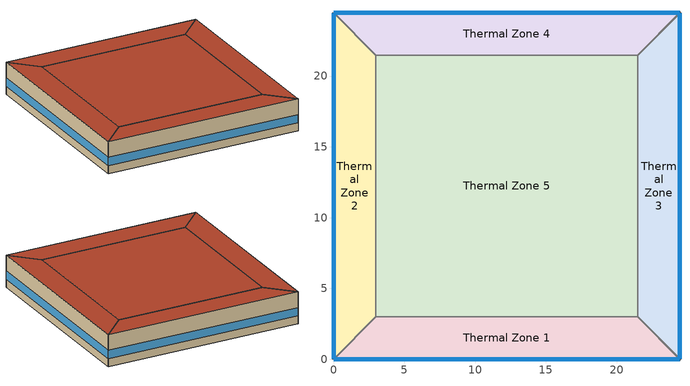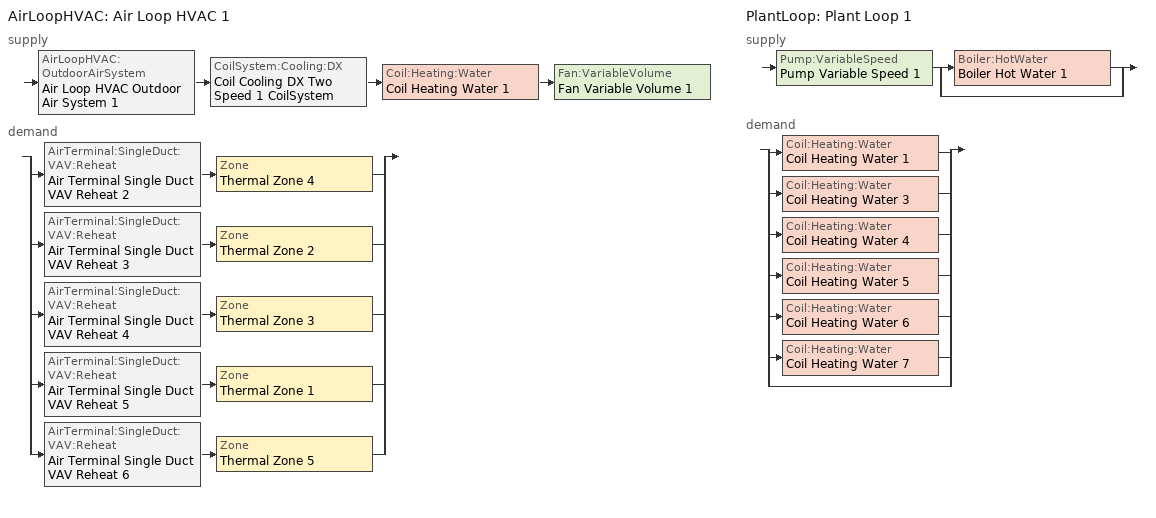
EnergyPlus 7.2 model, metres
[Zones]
Thermal Zone 5
 floor ground (000_ExtSlabCarpet_4in_ClimateZone 1-8): 3,3 3,21.47 21.47,21.47 21.47,3 z0
 wall to Thermal Zone 4 (000_Interior Wall): 21.47,21.47 3,21.47 z0:4
 wall to Thermal Zone 3 (000_Interior Wall): 21.47,3 21.47,21.47 z0:4
 wall to Thermal Zone 2 (000_Interior Wall): 3,21.47 3,3 z0:4
 wall to Thermal Zone 1 (000_Interior Wall): 3,3 21.47,3 z0:4
 roof outside (ASHRAE_189.1-2009_ExtRoof_IEAD_ClimateZone 2-5): 21.47,3 21.47,21.47 3,21.47 3,3 z4
Thermal Zone 3
 floor ground (000_ExtSlabCarpet_4in_ClimateZone 1-8): 24.47,24.47 24.47,0 21.47,3 21.47,21.47 z0
 wall outside (ASHRAE_189.1-2009_ExtWall_SteelFrame_ClimateZone 4-8): 24.47,0 24.47,24.47 z0:4
 wall to Thermal Zone 1 (000_Interior Wall): 21.47,3 24.47,0 z0:4
 wall to Thermal Zone 4 (000_Interior Wall): 24.47,24.47 21.47,21.47 z0:4
 window (ASHRAE_189.1-2009_ExtWindow_ClimateZone 4-5): 24.47,0.03 24.47,24.45 z1:2.04
 roof outside (ASHRAE_189.1-2009_ExtRoof_IEAD_ClimateZone 2-5): 21.47,21.47 21.47,3 24.47,0 24.47,24.47 z4
Thermal Zone 1
 floor ground (000_ExtSlabCarpet_4in_ClimateZone 1-8): 24.47,0 0,0 3,3 21.47,3 z0
 wall outside (ASHRAE_189.1-2009_ExtWall_SteelFrame_ClimateZone 4-8): 0,0 24.47,0 z0:4
 wall to Thermal Zone 2 (000_Interior Wall): 3,3 0,0 z0:4
 window (ASHRAE_189.1-2009_ExtWindow_ClimateZone 4-5): 0.03,0 24.45,0 z1:2.04
 roof outside (ASHRAE_189.1-2009_ExtRoof_IEAD_ClimateZone 2-5): 21.47,3 3,3 0,0 24.47,0 z4
Thermal Zone 4
 floor ground (000_ExtSlabCarpet_4in_ClimateZone 1-8): 0,24.47 24.47,24.47 21.47,21.47 3,21.47 z0
 wall outside (ASHRAE_189.1-2009_ExtWall_SteelFrame_ClimateZone 4-8): 24.47,24.47 0,24.47 z0:4
 wall to Thermal Zone 2 (000_Interior Wall): 0,24.47 3,21.47 z0:4
 window (ASHRAE_189.1-2009_ExtWindow_ClimateZone 4-5): 24.45,24.47 0.03,24.47 z1:2.04
 roof outside (ASHRAE_189.1-2009_ExtRoof_IEAD_ClimateZone 2-5): 3,21.47 21.47,21.47 24.47,24.47 0,24.47 z4
Thermal Zone 2
 floor ground (000_ExtSlabCarpet_4in_ClimateZone 1-8): 0,0 0,24.47 3,21.47 3,3 z0
 wall outside (ASHRAE_189.1-2009_ExtWall_SteelFrame_ClimateZone 4-8): 0,24.47 0,0 z0:4
 window (ASHRAE_189.1-2009_ExtWindow_ClimateZone 4-5): 0,24.45 0,0.03 z1:2.04
 roof outside (ASHRAE_189.1-2009_ExtRoof_IEAD_ClimateZone 2-5): 3,3 3,21.47 0,24.47 0,0 z4
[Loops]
AirLoopHVAC 'Air Loop HVAC 1'
 supply: AirLoopHVAC:OutdoorAirSystem 'Air Loop HVAC Outdoor Air System 1' > CoilSystem:Cooling:DX 'Coil Cooling DX Two Speed 1 CoilSystem' > Coil:Heating:Water 'Coil Heating Water 1' > Fan:VariableVolume 'Fan Variable Volume 1'
 demand: split
  | AirTerminal:SingleDuct:VAV:Reheat 'Air Terminal Single Duct VAV Reheat 2' > Zone 'Thermal Zone 4'
  | AirTerminal:SingleDuct:VAV:Reheat 'Air Terminal Single Duct VAV Reheat 3' > Zone 'Thermal Zone 2'
  | AirTerminal:SingleDuct:VAV:Reheat 'Air Terminal Single Duct VAV Reheat 4' > Zone 'Thermal Zone 3'
  | AirTerminal:SingleDuct:VAV:Reheat 'Air Terminal Single Duct VAV Reheat 5' > Zone 'Thermal Zone 1'
  | AirTerminal:SingleDuct:VAV:Reheat 'Air Terminal Single Duct VAV Reheat 6' > Zone 'Thermal Zone 5'
PlantLoop 'Plant Loop 1'
 supply: Pump:VariableSpeed 'Pump Variable Speed 1' > split
  | Boiler:HotWater 'Boiler Hot Water 1'
  | bypass
 demand: split
  | Coil:Heating:Water 'Coil Heating Water 1'
  | Coil:Heating:Water 'Coil Heating Water 3'
  | Coil:Heating:Water 'Coil Heating Water 4'
  | Coil:Heating:Water 'Coil Heating Water 5'
  | Coil:Heating:Water 'Coil Heating Water 6'
  | Coil:Heating:Water 'Coil Heating Water 7'
  | bypass
[Site:Location]
Chicago Ohare Intl Ap_IL_USA Design_Conditions: Latitude {deg}=41.98; Longitude {deg}=-87.92; Time Zone {hr}=-6; Elevation {m}=201
[SizingPeriod:DesignDay] Day of Month=21; Dry-Bulb Temperature Range Modifier Type=DefaultMultipliers; Barometric Pressure {Pa}=98934; Rain Indicator=No; Snow Indicator=No; Daylight Saving Time Indicator=No
Name | Month | Day Type | Maximum Dry-Bulb Temperature {C} | Daily Dry-Bulb Temperature Range {deltaC} | Humidity Condition Type | Wetbulb or DewPoint at Maximum Dry-Bulb {C} | Wind Speed {m/s} | Wind Direction {deg} | Solar Model Indicator | ASHRAE Clear Sky Optical Depth for Beam Irradiance (taub) | ASHRAE Clear Sky Optical Depth for Diffuse Irradiance (taud) | Sky Clearness | Enthalpy at Maximum Dry-Bulb {J/kg}
Chicago Ohare Intl Ap Ann Clg .4% Condns WB=>MDB | 7 | SummerDesignDay | 31.2 | 10.5 | Wetbulb | 25.5 | 5.2 | 230 | ASHRAETau | 0.455 | 2.05
Chicago Ohare Intl Ap Ann Htg Wind 99.6% Condns WS=>MCDB | 1 | WinterDesignDay | -3.5 | 0 | Wetbulb | -3.5 | 12.4 | 270 | ASHRAEClearSky |  |  | 0
Chicago Ohare Intl Ap Ann Clg 1% Condns DB=>MWB | 7 | SummerDesignDay | 31.6 | 10.5 | Wetbulb | 23 | 5.2 | 230 | ASHRAETau | 0.455 | 2.05
Chicago Ohare Intl Ap Ann Clg .4% Condns DP=>MDB | 7 | SummerDesignDay | 28.9 | 10.5 | Dewpoint | 23.8 | 5.2 | 230 | ASHRAETau | 0.455 | 2.05
Chicago Ohare Intl Ap Ann Clg 2% Condns DP=>MDB | 7 | SummerDesignDay | 26.5 | 10.5 | Dewpoint | 21.9 | 5.2 | 230 | ASHRAETau | 0.455 | 2.05
Chicago Ohare Intl Ap Ann Clg 1% Condns DP=>MDB | 7 | SummerDesignDay | 27.7 | 10.5 | Dewpoint | 22.9 | 5.2 | 230 | ASHRAETau | 0.455 | 2.05
Chicago Ohare Intl Ap Ann Hum_n 99% Condns DP=>MCDB | 1 | WinterDesignDay | -15.7 | 0 | Dewpoint | -22.1 | 4.9 | 270 | ASHRAEClearSky |  |  | 0
Chicago Ohare Intl Ap Ann Htg 99.6% Condns DB | 1 | WinterDesignDay | -20 | 0 | Wetbulb | -20 | 4.9 | 270 | ASHRAEClearSky |  |  | 0
Chicago Ohare Intl Ap Ann Clg 2% Condns DB=>MWB | 7 | SummerDesignDay | 30.1 | 10.5 | Wetbulb | 22.1 | 5.2 | 230 | ASHRAETau | 0.455 | 2.05
Chicago Ohare Intl Ap Ann Hum_n 99.6% Condns DP=>MCDB | 1 | WinterDesignDay | -19.2 | 0 | Dewpoint | -25.7 | 4.9 | 270 | ASHRAEClearSky |  |  | 0
Chicago Ohare Intl Ap Ann Htg 99% Condns DB | 1 | WinterDesignDay | -16.6 | 0 | Wetbulb | -16.6 | 4.9 | 270 | ASHRAEClearSky |  |  | 0
Chicago Ohare Intl Ap Ann Htg Wind 99% Condns WS=>MCDB | 1 | WinterDesignDay | -3.2 | 0 | Wetbulb | -3.2 | 11.4 | 270 | ASHRAEClearSky |  |  | 0
Chicago Ohare Intl Ap Ann Clg 1% Condns Enth=>MDB | 7 | SummerDesignDay | 29.6 | 10.5 | Enthalpy |  | 5.2 | 230 | ASHRAETau | 0.455 | 2.05 |  | 75100
Chicago Ohare Intl Ap Ann Clg .4% Condns Enth=>MDB | 7 | SummerDesignDay | 31.4 | 10.5 | Enthalpy |  | 5.2 | 230 | ASHRAETau | 0.455 | 2.05 |  | 79200
Chicago Ohare Intl Ap Ann Clg .4% Condns DB=>MWB | 7 | SummerDesignDay | 33.3 | 10.5 | Wetbulb | 23.7 | 5.2 | 230 | ASHRAETau | 0.455 | 2.05
Chicago Ohare Intl Ap Ann Clg 1% Condns WB=>MDB | 7 | SummerDesignDay | 29.6 | 10.5 | Wetbulb | 24.5 | 5.2 | 230 | ASHRAETau | 0.455 | 2.05
Chicago Ohare Intl Ap Ann Clg 2% Condns WB=>MDB | 7 | SummerDesignDay | 28.1 | 10.5 | Wetbulb | 23.5 | 5.2 | 230 | ASHRAETau | 0.455 | 2.05
Chicago Ohare Intl Ap Ann Clg 2% Condns Enth=>MDB | 7 | SummerDesignDay | 28.2 | 10.5 | Enthalpy |  | 5.2 | 230 | ASHRAETau | 0.455 | 2.05 |  | 70900
[Building]
Building 1
[Material] Thermal Absorptance=0.9
Name | Roughness | Thickness {m} | Conductivity {W/m-K} | Density {kg/m3} | Specific Heat {J/kg-K} | Solar Absorptance | Visible Absorptance
1/2IN Gypsum | Smooth | 0.0127 | 0.16 | 784.9 | 830 | 0.92 | 0.92
Roof Membrane | VeryRough | 0.0095 | 0.16 | 1121.29 | 1460 | 0.7 | 0.7
MAT-CC05 4 HW CONCRETE | Rough | 0.1016 | 1.311 | 2240 | 836.8 | 0.7 | 0.7
Metal Decking | MediumSmooth | 0.0015 | 45.006 | 7680 | 418.4 | 0.7 | 0.3
000_G01a 19mm gypsum board | MediumSmooth | 0.019 | 0.16 | 800 | 1090 | 0.7 | 0.7
Roof Insulation [21] | MediumRough | 0.2105 | 0.049 | 265 | 836.8 | 0.7 | 0.7
Wall Insulation [39] | MediumRough | 0.1184 | 0.045 | 265 | 836.8 | 0.7 | 0.7
[Material:AirGap]
000_F04 Wall air space resistance: Thermal Resistance {m2-K/W}=0.15
[Material:NoMass] Thermal Absorptance=0.9; Solar Absorptance=0.7
Name | Roughness | Thermal Resistance {m2-K/W} | Visible Absorptance
CP02 CARPET PAD | VeryRough | 0.2165 | 0.8
MAT-SHEATH | Rough | 0.3626 | 0.7
[WindowMaterial:Glazing]
Theoretical Glass [207]: Optical Data Type=SpectralAverage; Thickness {m}=0.003; Solar Transmittance at Normal Incidence=0.3311; Front Side Solar Reflectance at Normal Incidence=0.6189; Back Side Solar Reflectance at Normal Incidence=0.6189; Visible Transmittance at Normal Incidence=0.44; Front Side Visible Reflectance at Normal Incidence=0.51; Back Side Visible Reflectance at Normal Incidence=0.51; Infrared Transmittance at Normal Incidence=0; Front Side Infrared Hemispherical Emissivity=0.9; Back Side Infrared Hemispherical Emissivity=0.9; Conductivity {W/m-K}=0.0133; Dirt Correction Factor for Solar and Visible Transmittance=1; Solar Diffusing=No
[Construction]
000_ExtSlabCarpet_4in_ClimateZone 1-8: MAT-CC05 4 HW CONCRETE, CP02 CARPET PAD
ASHRAE_189.1-2009_ExtRoof_IEAD_ClimateZone 2-5: Roof Membrane, Roof Insulation [21], Metal Decking
ASHRAE_189.1-2009_ExtWindow_ClimateZone 4-5: Theoretical Glass [207]
000_Interior Wall: 000_G01a 19mm gypsum board, 000_F04 Wall air space resistance, 000_G01a 19mm gypsum board
ASHRAE_189.1-2009_ExtWall_SteelFrame_ClimateZone 4-8: MAT-SHEATH, Wall Insulation [39], 1/2IN Gypsum
[AirLoopHVAC]
Air Loop HVAC 1: Design Supply Air Flow Rate {m3/s}=AutoSize
[Sizing:System]
Air Loop HVAC 1: Type of Load to Size On=Sensible; Design Outdoor Air Flow Rate {m3/s}=Autosize; Minimum System Air Flow Ratio=0.3; Preheat Design Temperature {C}=7; Preheat Design Humidity Ratio {kgWater/kgDryAir}=0.008; Precool Design Temperature {C}=12.8; Precool Design Humidity Ratio {kgWater/kgDryAir}=0.008; Central Cooling Design Supply Air Temperature {C}=12.8; Central Heating Design Supply Air Temperature {C}=12.8; Sizing Option=NonCoincident; 100% Outdoor Air in Cooling=Yes; 100% Outdoor Air in Heating=Yes; Central Cooling Design Supply Air Humidity Ratio {kgWater/kgDryAir}=0.0085; Central Heating Design Supply Air Humidity Ratio {kgWater/kgDryAir}=0.008; Cooling Design Air Flow Method=DesignDay; Cooling Design Air Flow Rate {m3/s}=0; Heating Design Air Flow Method=DesignDay; Heating Design Air Flow Rate {m3/s}=0; System Outdoor Air Method=ZoneSum
[Controller:WaterCoil]
Controller Water Coil 1: Control Variable=Temperature; Action=Normal; Actuator Variable=Flow; Controller Convergence Tolerance {deltaC}=Autosize; Maximum Actuated Flow {m3/s}=Autosize; Minimum Actuated Flow {m3/s}=1e-07
[AvailabilityManager:Scheduled]
Name | Schedule
AvailabilityManager:Scheduled {05ddfd02-27a5-468f-84fa-1c5316cd1e67} | Schedule:Compact {e84faf7e-1371-41e5-a882-8255fec67d46}
AvailabilityManager:Scheduled {e30be6c0-e340-43f5-8280-ff6a5d707e24} | Schedule:Compact {16f84f21-8e0f-4839-b923-17987ea0f7d0}
[Controller:OutdoorAir]
Controller Outdoor Air 1: Minimum Outdoor Air Flow Rate {m3/s}=Autosize; Maximum Outdoor Air Flow Rate {m3/s}=Autosize; Economizer Control Type=FixedDryBulb; Economizer Control Action Type=ModulateFlow; Economizer Maximum Limit Dry-Bulb Temperature {C}=30; Economizer Maximum Limit Enthalpy {J/kg}=64000; Economizer Minimum Limit Dry-Bulb Temperature {C}=-100; Lockout Type=NoLockout; Minimum Limit Type=FixedMinimum; High Humidity Control=No; Control High Indoor Humidity Based on Outdoor Humidity Ratio=Yes; Heat Recovery Bypass Control Type=BypassWhenOAFlowGreaterThanMinimum
[SetpointManager:MixedAir] Control Variable=Temperature
Setpoint Manager Mixed Air 3; Setpoint Manager Mixed Air 2; Setpoint Manager Mixed Air 1
[CoilSystem:Cooling:DX]
Coil Cooling DX Two Speed 1 CoilSystem: Availability Schedule=Always_On; Cooling Coil=Coil Cooling DX Two Speed 1
[Coil:Cooling:DX:TwoSpeed]
Coil Cooling DX Two Speed 1: Availability Schedule=Always_On; Rated High Speed Total Cooling Capacity {W}=Autosize; Rated High Speed Sensible Heat Ratio=Autosize; Rated High Speed COP {W/W}=5.5; Rated High Speed Air Flow Rate {m3/s}=Autosize; Total Cooling Capacity Function of Temperature Curve=Curve Biquadratic 1; Total Cooling Capacity Function of Flow Fraction Curve=Curve Quadratic 1; Energy Input Ratio Function of Temperature Curve=Curve Biquadratic 2; Energy Input Ratio Function of Flow Fraction Curve=Curve Quadratic 2; Part Load Fraction Correlation Curve=Curve Quadratic 3; Rated Low Speed Total Cooling Capacity {W}=Autosize; Rated Low Speed Sensible Heat Ratio=0.69; Rated Low Speed COP {W/W}=6.6; Rated Low Speed Air Flow Rate {m3/s}=Autosize; Low Speed Total Cooling Capacity Function of Temperature Curve=Curve Biquadratic 3; Low Speed Energy Input Ratio Function of Temperature Curve=Curve Biquadratic 4; Condenser Type=AirCooled; High Speed Evaporative Condenser Effectiveness=0; Low Speed Evaporative Condenser Effectiveness=0; Basin Heater Capacity {W/K}=10; Basin Heater Setpoint Temperature {C}=2
[Coil:Heating:Water] Availability Schedule=Always_On; U-Factor Times Area Value {W/K}=Autosize; Maximum Water Flow Rate {m3/s}=Autosize; Performance Input Method=UFactorTimesAreaAndDesignWaterFlowRate; Rated Capacity {W}=Autosize; Rated Inlet Water Temperature {C}=82.2; Rated Inlet Air Temperature {C}=16.6; Rated Outlet Water Temperature {C}=71.1; Rated Outlet Air Temperature {C}=32.2; Rated Ratio for Air and Water Convection=0.5
Coil Heating Water 1; Coil Heating Water 3; Coil Heating Water 4; Coil Heating Water 5; Coil Heating Water 6; Coil Heating Water 7
[Fan:VariableVolume]
Fan Variable Volume 1: Availability Schedule=Always_On; Fan Efficiency=0.5; Pressure Rise {Pa}=500; Maximum Flow Rate {m3/s}=AutoSize; Fan Power Minimum Flow Rate Input Method=FixedFlowRate; Fan Power Minimum Flow Fraction=0; Fan Power Minimum Air Flow Rate {m3/s}=0; Motor Efficiency=0.93; Motor In Airstream Fraction=1; Fan Power Coefficient 1=0.0407599; Fan Power Coefficient 2=0.088045; Fan Power Coefficient 3=-0.0729261; Fan Power Coefficient 4=0.94374; Fan Power Coefficient 5=0
[SetpointManager:Scheduled] Control Variable=Temperature
Name | Schedule
Setpoint Manager Scheduled 1 | Deck_Temperature
Setpoint Manager Scheduled 2 | Hot_Water_Temperature
[AirTerminal:SingleDuct:VAV:Reheat] Availability Schedule=Always_On; Maximum Air Flow Rate {m3/s}=Autosize; Zone Minimum Air Flow Input Method=Constant; Constant Minimum Air Flow Fraction=0.3; Fixed Minimum Air Flow Rate {m3/s}=0.3; Maximum Hot Water or Steam Flow Rate {m3/s}=Autosize; Minimum Hot Water or Steam Flow Rate {m3/s}=0; Convergence Tolerance=0.001; Damper Heating Action=Normal; Maximum Flow per Zone Floor Area During Reheat {m3/s-m2}=Autocalculate; Maximum Flow Fraction During Reheat=Autocalculate; Maximum Reheat Air Temperature {C}=35
Name | Reheat Coil
Air Terminal Single Duct VAV Reheat 2 | Coil Heating Water 3
Air Terminal Single Duct VAV Reheat 3 | Coil Heating Water 4
Air Terminal Single Duct VAV Reheat 4 | Coil Heating Water 5
Air Terminal Single Duct VAV Reheat 5 | Coil Heating Water 6
Air Terminal Single Duct VAV Reheat 6 | Coil Heating Water 7
[PlantLoop]
Plant Loop 1: Fluid Type=Water; Plant Equipment Operation Scheme=Plant Loop 1 Operation Scheme List; Maximum Loop Temperature {C}=100; Minimum Loop Temperature {C}=0; Maximum Loop Flow Rate {m3/s}=Autosize; Minimum Loop Flow Rate {m3/s}=0; Plant Loop Volume {m3}=Autocalculate; Load Distribution Scheme=Optimal
[PlantEquipmentOperationSchemes]
Plant Loop 1 Operation Scheme List: Control Scheme Object Type 1=PlantEquipmentOperation:HeatingLoad; Control Scheme Name 1=Plant Loop 1 Heating Operation Scheme; Control Scheme Schedule Name 1=Plant Loop 1 On Schedule
[PlantEquipmentOperation:HeatingLoad]
Plant Loop 1 Heating Operation Scheme: Load Range Lower Limit 1 {W}=0; Load Range Upper Limit 1 {W}=1000000000; Range Equipment List Name 1=Plant Loop 1 Heating Equipment List
[PlantEquipmentList]
Plant Loop 1 Heating Equipment List: Boiler:HotWater, Boiler Hot Water 1
[Sizing:Plant]
Plant Loop 1: Loop Type=Heating; Design Loop Exit Temperature {C}=82; Loop Design Temperature Difference {deltaC}=11
[Pump:VariableSpeed]
Pump Variable Speed 1: Rated Flow Rate {m3/s}=Autosize; Rated Pump Head {Pa}=179352; Rated Power Consumption {W}=Autosize; Motor Efficiency=0.9; Fraction of Motor Inefficiencies to Fluid Stream=0; Coefficient 1 of the Part Load Performance Curve=0; Coefficient 2 of the Part Load Performance Curve=1; Coefficient 3 of the Part Load Performance Curve=0; Coefficient 4 of the Part Load Performance Curve=0; Minimum Flow Rate {m3/s}=0; Pump Control Type=Intermittent
[Boiler:HotWater]
Boiler Hot Water 1: Fuel Type=NaturalGas; Nominal Capacity {W}=Autosize; Nominal Thermal Efficiency=0.66; Design Water Outlet Temperature {C}=82; Design Water Flow Rate {m3/s}=Autosize; Minimum Part Load Ratio=0; Maximum Part Load Ratio=1; Optimum Part Load Ratio=1; Water Outlet Upper Temperature Limit {C}=99; Boiler Flow Mode=ConstantFlow; Parasitic Electric Load {W}=0; Sizing Factor=1
[Zone]
Thermal Zone 5; Thermal Zone 3; Thermal Zone 1; Thermal Zone 4; Thermal Zone 2
[ZoneControl:Thermostat] Control Object Type 1=ThermostatSetpoint:DualSetpoint; Control Name 1=Thermostat Setpoint Dual Setpoint 1
Name | Zone or ZoneList | Control Type Schedule
Thermal Zone 5 Thermostat | Thermal Zone 5 | Thermal Zone 5 Thermostat Schedule
Thermal Zone 3 Thermostat | Thermal Zone 3 | Thermal Zone 3 Thermostat Schedule
Thermal Zone 1 Thermostat | Thermal Zone 1 | Thermal Zone 1 Thermostat Schedule
Thermal Zone 4 Thermostat | Thermal Zone 4 | Thermal Zone 4 Thermostat Schedule
Thermal Zone 2 Thermostat | Thermal Zone 2 | Thermal Zone 2 Thermostat Schedule
[ThermostatSetpoint:DualSetpoint]
Thermostat Setpoint Dual Setpoint 1: Heating Setpoint Temperature Schedule=Heating Sch; Cooling Setpoint Temperature Schedule=Cooling Sch
[Zone equipment]
Thermal Zone 5: Air Terminal Single Duct VAV Reheat 6
Thermal Zone 3: Air Terminal Single Duct VAV Reheat 4
Thermal Zone 1: Air Terminal Single Duct VAV Reheat 5
Thermal Zone 4: Air Terminal Single Duct VAV Reheat 2
Thermal Zone 2: Air Terminal Single Duct VAV Reheat 3
[Sizing:Zone] Zone Cooling Design Supply Air Temperature Input Method=SupplyAirTemperature; Zone Cooling Design Supply Air Temperature {C}=14; Zone Heating Design Supply Air Temperature Input Method=SupplyAirTemperature; Zone Heating Design Supply Air Temperature {C}=40; Zone Cooling Design Supply Air Humidity Ratio {kgWater/kgDryAir}=0.0085; Zone Heating Design Supply Air Humidity Ratio {kgWater/kgDryAir}=0.008; Design Specification Outdoor Air Object=ASHRAE_90.1-2004 ClimateZone 1-8 MediumOffice WholeBuilding Ventilation; Cooling Design Air Flow Method=DesignDay; Cooling Design Air Flow Rate {m3/s}=0; Cooling Minimum Air Flow per Zone Floor Area {m3/s-m2}=0.000762; Cooling Minimum Air Flow {m3/s}=0; Cooling Minimum Air Flow Fraction=0; Heating Design Air Flow Method=DesignDay; Heating Design Air Flow Rate {m3/s}=0; Heating Maximum Air Flow per Zone Floor Area {m3/s-m2}=0.002032; Heating Maximum Air Flow {m3/s}=0.141576; Heating Maximum Air Flow Fraction=0.3
Thermal Zone 5; Thermal Zone 3; Thermal Zone 1; Thermal Zone 4; Thermal Zone 2
[DesignSpecification:OutdoorAir]
ASHRAE_90.1-2004 ClimateZone 1-8 MediumOffice WholeBuilding Ventilation: Outdoor Air Method=Sum; Outdoor Air Flow per Person {m3/s-person}=0.00943895; Outdoor Air Flow per Zone Floor Area {m3/s-m2}=0; Outdoor Air Flow per Zone {m3/s}=0; Outdoor Air Flow Air Changes per Hour {1/hr}=0
[Schedule:Day:Interval]
Deck_Temperature_Winter_Design_Day; Deck_Temperature_Summer_Design_Day; Deck_Temperature_Default: No, 24:00, 12.8
Always_On_Default; Always_On_Winter_Design_Day; Always_On_Summer_Design_Day: No, 24:00, 1
Cooling Sch Default: No, 24:00, 28
Heating Sch Default: No, 24:00, 24
Hot_Water_Temperature_Summer_Design_Day; Hot_Water_Temperature_Winter_Design_Day; Hot_Water_Temperature_Default: No, 24:00, 67
[Schedule:Week:Daily]
Schedule:Week:Daily {ff9766dc-252d-4abc-9eaa-1c6122edbc76}: Hot_Water_Temperature_Default, Hot_Water_Temperature_Default, Hot_Water_Temperature_Default, Hot_Water_Temperature_Default, Hot_Water_Temperature_Default, Hot_Water_Temperature_Default, Hot_Water_Temperature_Default, Hot_Water_Temperature_Default, Hot_Water_Temperature_Summer_Design_Day, Hot_Water_Temperature_Winter_Design_Day, Hot_Water_Temperature_Default, Hot_Water_Temperature_Default
Schedule:Week:Daily {b94b256a-1a62-4d2c-982c-9357d795e855}: Deck_Temperature_Default, Deck_Temperature_Default, Deck_Temperature_Default, Deck_Temperature_Default, Deck_Temperature_Default, Deck_Temperature_Default, Deck_Temperature_Default, Deck_Temperature_Default, Deck_Temperature_Summer_Design_Day, Deck_Temperature_Winter_Design_Day, Deck_Temperature_Default, Deck_Temperature_Default
Schedule:Week:Daily {02c06d8c-5ed1-46df-a196-6189517eb0d4}: Cooling Sch Default, Cooling Sch Default, Cooling Sch Default, Cooling Sch Default, Cooling Sch Default, Cooling Sch Default, Cooling Sch Default, Cooling Sch Default, Cooling Sch Default, Cooling Sch Default, Cooling Sch Default, Cooling Sch Default
Schedule:Week:Daily {cd823ed3-0efb-4e5f-8d31-01ad439a0218}: Heating Sch Default, Heating Sch Default, Heating Sch Default, Heating Sch Default, Heating Sch Default, Heating Sch Default, Heating Sch Default, Heating Sch Default, Heating Sch Default, Heating Sch Default, Heating Sch Default, Heating Sch Default
Schedule:Week:Daily {ede49cfa-10c9-46f0-a397-2d4c0249e719}: Always_On_Default, Always_On_Default, Always_On_Default, Always_On_Default, Always_On_Default, Always_On_Default, Always_On_Default, Always_On_Default, Always_On_Summer_Design_Day, Always_On_Winter_Design_Day, Always_On_Default, Always_On_Default
[Schedule:Year]
Hot_Water_Temperature: Schedule:Week:Daily {ff9766dc-252d-4abc-9eaa-1c6122edbc76}, 1, 1, 12, 31
Deck_Temperature: Schedule:Week:Daily {b94b256a-1a62-4d2c-982c-9357d795e855}, 1, 1, 12, 31
Cooling Sch: Schedule:Week:Daily {02c06d8c-5ed1-46df-a196-6189517eb0d4}, 1, 1, 12, 31
Heating Sch: Schedule:Week:Daily {cd823ed3-0efb-4e5f-8d31-01ad439a0218}, 1, 1, 12, 31
Always_On: Schedule:Week:Daily {ede49cfa-10c9-46f0-a397-2d4c0249e719}, 1, 1, 12, 31
[Schedule:Compact]
Schedule:Compact {e84faf7e-1371-41e5-a882-8255fec67d46}; Schedule:Compact {16f84f21-8e0f-4839-b923-17987ea0f7d0}; Plant Loop 1 On Schedule: Through: 12/31, For: AllDays, Until: 24:00, 1
Thermal Zone 5 Thermostat Schedule; Thermal Zone 3 Thermostat Schedule; Thermal Zone 1 Thermostat Schedule; Thermal Zone 4 Thermostat Schedule; Thermal Zone 2 Thermostat Schedule: Through: 12/31, For: AllDays, Until: 24:00, 4
[Curve:Biquadratic]
Name | Coefficient1 Constant | Coefficient2 x | Coefficient3 x**2 | Coefficient4 y | Coefficient5 y**2 | Coefficient6 x*y | Minimum Value of x {BasedOnField A2} | Maximum Value of x {BasedOnField A2} | Minimum Value of y {BasedOnField A3} | Maximum Value of y {BasedOnField A3}
Curve Biquadratic 1 | 0.42415 | 0.04426 | -0.00042 | 0.00333 | -8e-05 | -0.00021 | 17 | 22 | 13 | 46
Curve Biquadratic 2 | 1.23649 | -0.02431 | 0.00057 | -0.01434 | 0.00063 | -0.00038 | 17 | 22 | 13 | 46
Curve Biquadratic 3; Curve Biquadratic 4 | 0 | 0 | 0 | 0 | 0 | 0 | 0 | 1 | 0 | 1
[Curve:Quadratic]
Name | Coefficient1 Constant | Coefficient2 x | Coefficient3 x**2 | Minimum Value of x {BasedOnField A2} | Maximum Value of x {BasedOnField A2}
Curve Quadratic 1 | 0.77136 | 0.34053 | -0.11088 | 0.75918 | 1.13877
Curve Quadratic 2 | 1.2055 | -0.32953 | 0.12308 | 0.75918 | 1.13877
Curve Quadratic 3 | 0.771 | 0.229 | 0 | 0 | 1
